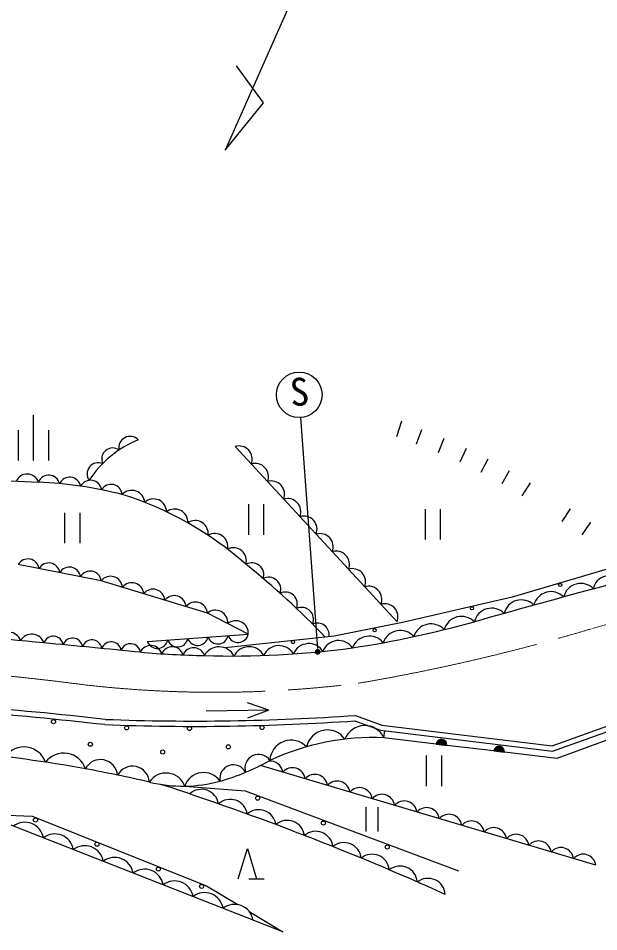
# Model space of a CAD drawing. Units: millimetres, scale not verified. Extents: x 40000 to 680000, y 20000 to 380000.
# Drawn here: x 492236 to 530374, y 262041 to 322119 of the extents above; entities that cross this region are included whole.
import ezdxf
from ezdxf.enums import TextEntityAlignment as Align

# ---------------------------------------------------------------- set-up
doc = ezdxf.new("R2010")
doc.units = ezdxf.units.MM
doc.header["$LTSCALE"] = 1000
doc.linetypes.add('CHAIN', pattern=[18.5, 12, -1.5, 3.5, -1.5])
for name, color, linetype, lineweight in [('M-BGD', 7, 'Continuous', 25), ('M-BMK', 2, 'CHAIN', 13), ('M-STR-STRC', 7, 'Continuous', 25)]:
    doc.layers.add(name, color=color, linetype=linetype, lineweight=lineweight)
doc.styles.add('ＭＳ ゴシック', font='')
doc.styles.get('ＭＳ ゴシック').set_extended_font_data('MS Gothic')

msp = doc.modelspace()

# ---------------------------------------------------------------- hatches: boundary and pattern name
at = {"layer": 'M-BGD'}
for points in [[(512060, 280448, 0.41422), (511910, 280598, 0.41422), (511760, 280448, 0.41422), (511910, 280298, 0.41422)], [(520394, 274298, 0.99999), (519699, 274381)], [(524177, 273846, 0.99999), (523482, 273929)]]:
    msp.add_hatch(color=256, dxfattribs=at).paths.add_polyline_path(points)

# ---------------------------------------------------------------- linework, layer by layer
for p, q in [((518389, 341794), (505834, 313451)), ((508345, 316564), (506577, 318988)), ((505834, 313451), (508345, 316564)), ((493241, 293036), (493241, 296036)), ((517420, 295620), (517085, 294588)), ((492241, 293036), (492241, 295036)), ((494241, 293036), (494241, 295036)), ((518398, 294134), (518742, 295073)), ((519844, 293570), (520227, 294493)), ((517121, 282418), (506477, 293952)), ((521265, 292944), (521686, 293851)), ((522658, 292260), (523118, 293148)), ((524022, 291518), (524518, 292386)), ((525353, 290719), (525885, 291566)), ((495277, 289600), (495277, 287600)), ((496277, 289600), (496277, 287600)), ((507357, 290153), (507357, 288153)), ((508357, 290153), (508357, 288153)), ((518963, 289837), (518963, 287837)), ((519963, 289837), (519963, 287837)), ((527976, 289026), (528523, 289863)), ((529279, 288149), (529849, 288970)), ((497687, 285124), (492236, 286189)), ((504658, 282995), (497687, 285124)), ((507348, 281615), (504658, 282995)), ((500728, 281124), (507348, 281615)), ((527307, 274274), (541302, 279265)), ((527347, 273916), (541457, 278949)), ((508705, 276612), (507288, 277104)), ((508705, 276612), (504588, 276550)), ((508705, 276612), (507303, 276078)), ((514348, 275913), (516032, 275289)), ((514399, 276267), (516115, 275631)), ((516032, 275289), (527347, 273916)), ((516115, 275631), (527307, 274274)), ((516264, 274791), (516320, 275254)), ((519690, 274382), (516264, 274791)), ((523472, 273930), (520404, 274297)), ((519042, 273625), (519042, 271625)), ((520042, 273625), (520042, 271625)), ((530190, 266408), (508141, 272971)), ((503162, 271616), (507143, 271316)), ((507143, 271316), (521171, 266040)), ((509624, 262041), (489949, 269757)), ((515063, 270229), (515063, 268629)), ((515863, 270229), (515863, 268629)), ((491521, 269703), (493138, 269647)), ((507391, 265519), (508391, 265519)), ((507409, 263373), (509624, 262041))]:
    msp.add_line(p, q, dxfattribs=at)
for points in [[(545494, 290371), (540080, 288284), (531890, 286166), (524684, 284037), (517479, 282376), (512987, 281487), (505828, 280707)], [(530910, 274642), (527612, 273436), (524186, 273845)], [(493138, 269647), (504597, 265063), (506662, 263822)], [(506691, 265519), (507291, 267519), (507891, 265519)]]:
    msp.add_lwpolyline(points, dxfattribs=at)
for points in [[(512060, 280448, 0.41422), (511910, 280598, 0.41422), (511760, 280448, 0.41422), (511910, 280298, 0.41422)], [(520394, 274298, 0.99999), (519699, 274381)], [(524177, 273846, 0.99999), (523482, 273929)]]:
    msp.add_lwpolyline(points, format="xyb", close=True, dxfattribs=at)
for centre, radius in [((527847, 284846), 108), ((522047, 283315), 108), ((515651, 281874), 108), ((510287, 281088), 108), ((494550, 275858), 134), ((499353, 275452), 134), ((503486, 275405), 134), ((508254, 275470), 134), ((496971, 274370), 134), ((501726, 273861), 134), ((506043, 274201), 134), ((507963, 270826), 134), ((493365, 269387), 134), ((512283, 269188), 134), ((497404, 267796), 134), ((516478, 267613), 134), ((501444, 266159), 134), ((504282, 265020), 134)]:
    msp.add_circle(centre, radius, dxfattribs=at)
for centre, radius, start, end in [((502870, 287786), 7167, 112.69041, 146.59994), ((499579, 293889), 733, 44.03265, 192.65136), ((498447, 293125), 733, 55.33583, 203.95453), ((506740, 293127), 866, 337.69687, 107.71226), ((497486, 292154), 733, 66.639, 215.25771), ((507805, 291974), 866, 337.69687, 107.71226), ((497519, 387812), 96284, 263.33427, 267.641), ((492819, 291368), 775, 18.22344, 156.1972), ((494235, 291339), 731, 13.67031, 158.22578), ((492296, 263966), 27673, 75.8495, 87.39069), ((495610, 291207), 731, 10.78501, 155.34048), ((496977, 291005), 731, 7.89971, 152.45518), ((498332, 290735), 731, 5.01441, 149.56988), ((508869, 290820), 866, 337.69687, 107.71226), ((499686, 290216), 855, 4.07142, 137.01064), ((492318, 269361), 22474, 48.5516, 72.54007), ((501123, 289652), 855, 0.07335, 133.01256), ((509934, 289667), 866, 337.69687, 107.71226), ((502516, 288989), 855, 356.07527, 129.01448), ((503859, 288230), 855, 352.07719, 125.01641), ((510998, 288514), 866, 337.69687, 107.71226), ((505147, 287379), 855, 348.07911, 121.01833), ((512062, 287360), 866, 337.69687, 107.71226), ((506372, 286441), 855, 344.08104, 117.02025), ((513127, 286207), 866, 337.69687, 107.71226), ((262336, 1279032), 1029837, 285.06629, 285.57552), ((492873, 285828), 732, 7.42528, 150.4755), ((494235, 285562), 732, 7.42528, 150.4755), ((495598, 285296), 732, 7.42528, 150.4755), ((507579, 285518), 788, 341.38654, 119.22676), ((471694, 242284), 56475, 43.87198, 51.05293), ((496961, 285030), 732, 7.42528, 150.4755), ((498301, 284642), 781, 4.1232, 141.9147), ((514191, 285054), 866, 337.69687, 107.71226), ((531016, 284449), 998, 38.66093, 171.5735), ((499696, 284217), 781, 4.1232, 141.9147), ((508693, 284569), 788, 339.89398, 117.7342), ((529198, 283789), 1158, 44.15728, 166.56696), ((501090, 283791), 781, 4.1232, 141.9147), ((509782, 283591), 788, 338.40142, 116.24164), ((515256, 283900), 866, 337.69687, 107.71226), ((909663, -1101056), 1436716, 105.32164, 105.64548), ((527241, 283250), 1158, 44.23824, 166.64792), ((502484, 283365), 781, 4.1232, 141.9147), ((503879, 282939), 781, 4.1232, 141.9147), ((516320, 282747), 866, 337.69687, 107.71226), ((525286, 282708), 1158, 44.3192, 166.72888), ((505184, 282364), 821, 355.87608, 129.80432), ((510845, 282585), 788, 336.90886, 114.74908), ((523331, 282163), 1158, 44.40016, 166.80984), ((506529, 281674), 821, 355.87608, 129.80432), ((503815, 348751), 68825, 278.67258, 285.49591), ((521361, 281598), 1182, 44.56966, 164.71632), ((511881, 281551), 788, 352.7729, 113.25652), ((517333, 280673), 1182, 41.158, 161.30466), ((519354, 281106), 1182, 42.86383, 163.01049), ((483431, 182832), 98760, 83.9063, 89.26668), ((491587, 280913), 841, 18.9346, 151.55818), ((493115, 280774), 841, 18.04121, 150.66478), ((494535, 280819), 656, 8.3925, 160.85979), ((495804, 280699), 656, 8.31689, 160.78419), ((497073, 280577), 656, 8.24128, 160.70858), ((501376, 281363), 691, 200.27297, 348.21474), ((502700, 281462), 691, 200.27297, 348.21474), ((504024, 281560), 691, 200.27297, 348.21474), ((505348, 281658), 691, 200.27297, 348.21474), ((506672, 281756), 691, 200.27297, 348.21474), ((513284, 280094), 1099, 34.27962, 159.29977), ((515301, 280301), 1182, 39.45217, 159.59883), ((404054, -681057), 966279, 84.28591, 84.66395), ((498342, 280453), 656, 8.16567, 160.63297), ((499611, 280328), 656, 8.09007, 160.55736), ((500943, 280123), 744, 15.2894, 156.42343), ((502348, 280035), 744, 16.45813, 157.59216), ((503755, 279977), 744, 17.62685, 158.76088), ((505432, 279681), 1099, 26.71069, 151.73083), ((506242, 339241), 59066, 268.27464, 277.73581), ((507399, 279687), 1099, 28.60292, 153.62307), ((509365, 279758), 1099, 30.49515, 155.5153), ((511328, 279893), 1099, 32.38739, 157.40753), ((505931, 348973), 68787, 265.27205, 268.77823), ((467131, 887), 276493, 83.60545, 85.50773), ((467131, 887), 276843, 83.6081, 85.50764), ((503801, 427148), 151602, 267.77889, 273.98936), ((503801, 427148), 151252, 267.78372, 274.0179), ((512543, 273918), 1394, 34.12307, 168.30181), ((515000, 274204), 1394, 24.94267, 159.12141), ((515548, 258760), 16048, 87.44184, 114.98304), ((510163, 273245), 1394, 43.30347, 177.48221), ((492609, 272690), 1502, 19.46332, 144.37142), ((475203, 150127), 124494, 80.07924, 83.7555), ((495226, 272290), 1502, 18.2379, 143.146), ((497642, 272246), 1116, 4.92322, 152.56626), ((508026, 272807), 896, 33.85753, 198.06075), ((473956, 153225), 121670, 77.23117, 79.24926), ((499735, 271811), 1116, 3.91418, 151.55722), ((506375, 272122), 896, 26.9463, 191.14953), ((501536, 286138), 14731, 285.5923, 299.41476), ((508779, 272428), 838, 7.21594, 96.06375), ((510249, 271991), 838, 7.21594, 139.63576), ((501944, 271169), 1310, 19.93036, 146.78632), ((504419, 271202), 1310, 34.75173, 161.60769), ((511719, 271553), 838, 7.21594, 139.63576), ((503053, 280700), 9085, 255.94766, 285.59039), ((445469, 98970), 181650, 65.67611, 72.00455), ((513189, 271116), 838, 7.21594, 139.63576), ((504268, 270273), 1136, 9.05506, 133.05551), ((514659, 270678), 838, 7.21594, 139.63576), ((516129, 270241), 838, 7.21594, 139.63576), ((506157, 269613), 1136, 8.42221, 132.42267), ((517599, 269803), 838, 7.21594, 139.63576), ((508038, 268933), 1136, 7.78937, 131.78982), ((519069, 269366), 838, 7.21594, 139.63576), ((520539, 268928), 838, 7.21594, 139.63576), ((492670, 268013), 1230, 9.40771, 127.76287), ((509911, 268231), 1136, 7.15652, 131.15698), ((522009, 268491), 838, 7.21594, 139.63576), ((511777, 267509), 1136, 6.52368, 130.52414), ((523479, 268053), 838, 7.21594, 139.63576), ((494638, 267241), 1230, 9.40771, 127.76287), ((524949, 267616), 838, 7.21594, 139.63576), ((526419, 267178), 838, 7.21594, 139.63576), ((496605, 266469), 1230, 9.40771, 127.76287), ((513634, 266766), 1136, 5.89084, 129.89129), ((527889, 266741), 838, 7.21594, 139.63576), ((498573, 265698), 1230, 9.40771, 127.76287), ((515484, 266003), 1136, 5.25799, 129.25845), ((529359, 266303), 838, 7.21594, 139.63576), ((500540, 264926), 1230, 9.40771, 127.76287), ((517324, 265220), 1136, 4.62515, 128.6256), ((519156, 264416), 1136, 3.9923, 127.99276), ((502507, 264154), 1230, 9.40771, 127.76287), ((504475, 263383), 1230, 9.40771, 127.76287), ((506442, 262611), 1230, 9.40771, 127.76287)]:
    msp.add_arc(centre, radius, start, end, dxfattribs=at)
at = {"layer": 'M-BMK'}
msp.add_line((546282, 286739), (529879, 281962), dxfattribs=at)
for centre, radius, start, end in [((493471, 403227), 126613, 279.5872, 286.71172), ((472317, 91731), 188121, 82.61836, 85.14321), ((505154, 352577), 74789, 263.34478, 277.22384)]:
    msp.add_arc(centre, radius, start, end, dxfattribs=at)
at = {"layer": 'M-STR-STRC'}
msp.add_line((511922, 280661), (510804, 295855), dxfattribs=at)
msp.add_circle((510694, 297351), 1500, dxfattribs=at)

# ---------------------------------------------------------------- texts
at = {"layer": 'M-STR-STRC', "style": 'ＭＳ ゴシック'}
msp.add_text('S', height=1833, rotation=4.149, dxfattribs=at).set_placement((510813, 296095), align=Align.BOTTOM_CENTER)

doc.saveas('drawing.dxf')
